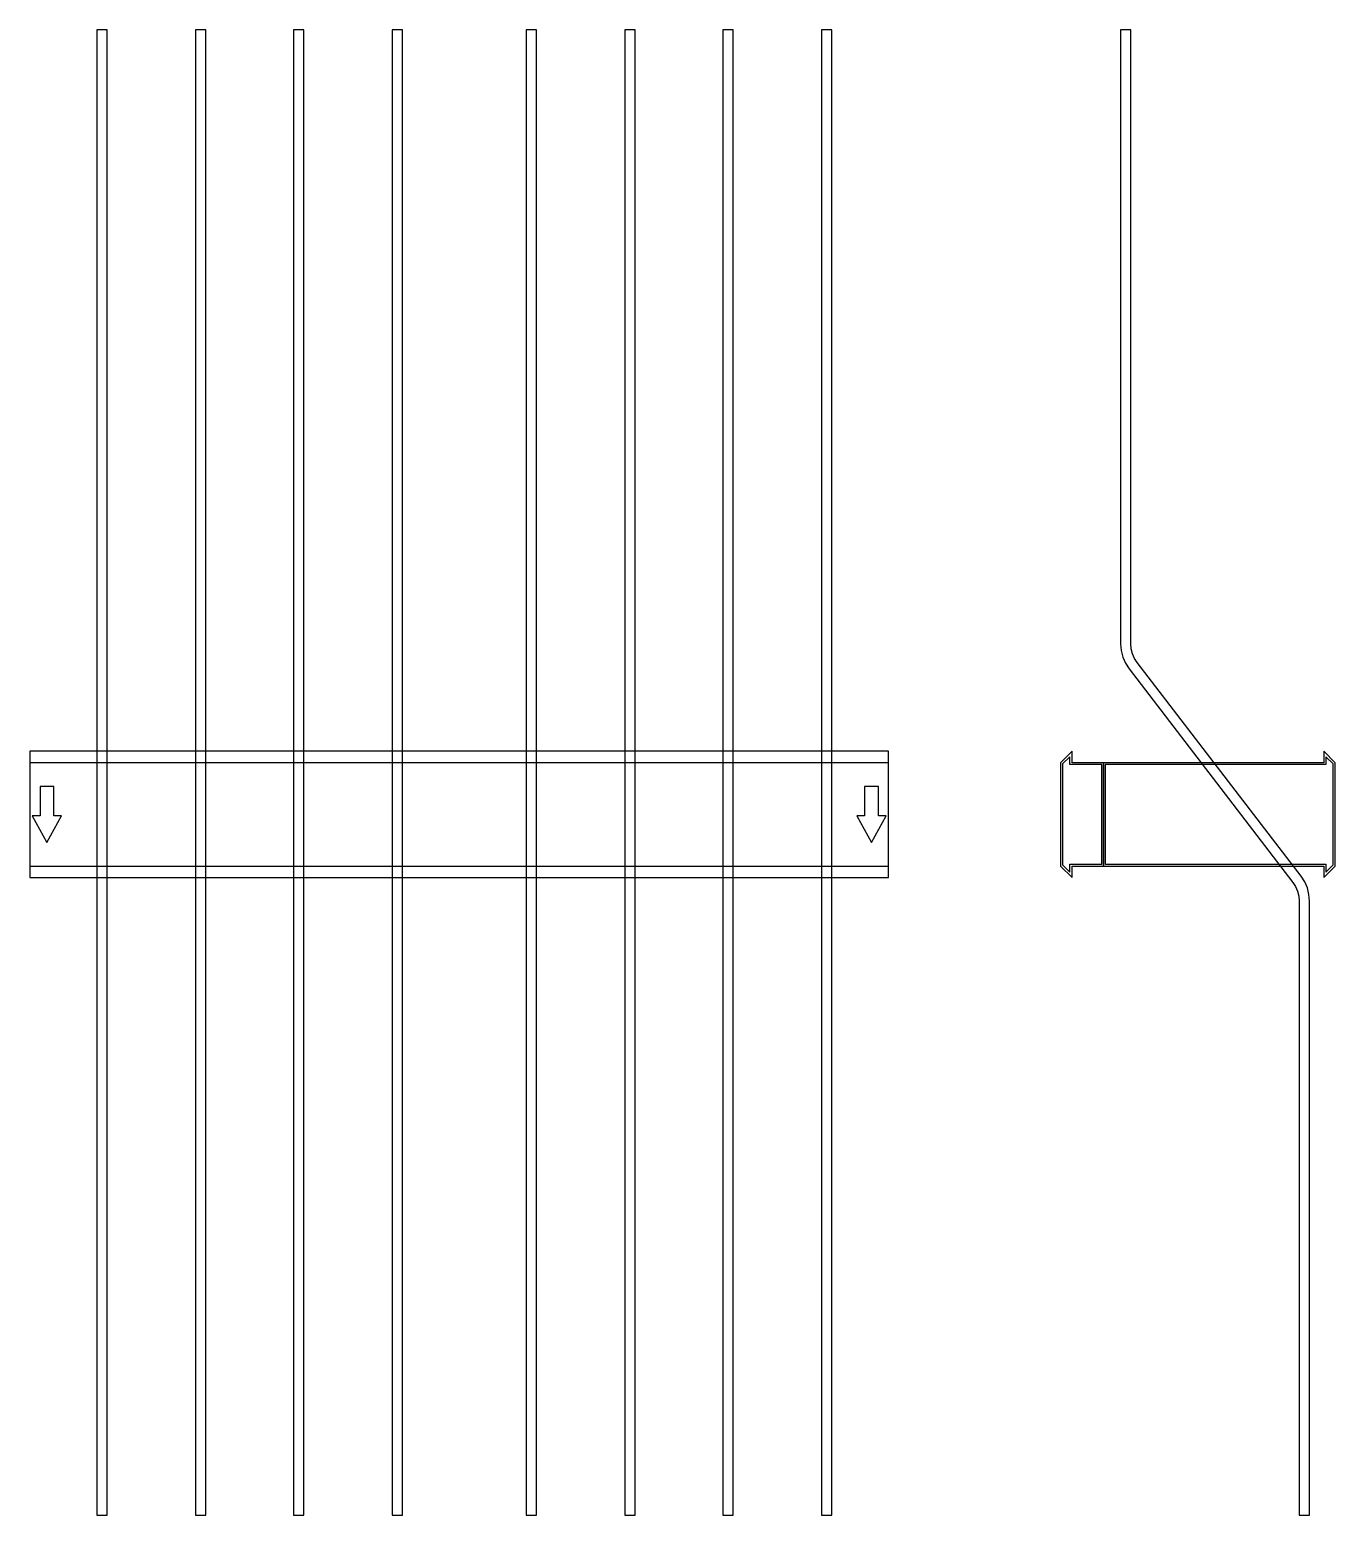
# Model space of a CAD drawing. Extents: x 0 to 1520, y -815 to 913.
import ezdxf

# ---------------------------------------------------------------- set-up
doc = ezdxf.new("R2010")
doc.units = 0
doc.layers.add('Halfen', color=7, linetype='CONTINUOUS')

msp = doc.modelspace()

# ---------------------------------------------------------------- linework, layer by layer
at = {"layer": 'Halfen', "color": 7}
for points in [[(90, -815.455), (90, 913.129), (78, 913.129), (78, -815.455)], [(205, -815.455), (205, 913.129), (193, 913.129), (193, -815.455)], [(319, -815.455), (319, 913.129), (307, 913.129), (307, -815.455)], [(434, -815.455), (434, 913.129), (422, 913.129), (422, -815.455)], [(590, -815.455), (590, 913.129), (578, 913.129), (578, -815.455)], [(705, -815.455), (705, 913.129), (693, 913.129), (693, -815.455)], [(819, -815.455), (819, 913.129), (807, 913.129), (807, -815.455)], [(934, -815.455), (934, 913.129), (922, 913.129), (922, -815.455)], [(1490, -815.455), (1490, -100.956), (1489.359, -93.137), (1487.453, -85.527), (1484.332, -78.329), (1480.081, -71.735), (1289.439, 176.714), (1286.251, 181.659), (1283.911, 187.057), (1282.481, 192.765), (1282, 198.629), (1282, 252.129), (1282, 913.129), (1270, 913.129), (1270, 252.129), (1270, 198.629), (1270.641, 190.81), (1272.547, 183.2), (1275.668, 176.002), (1279.919, 169.409), (1470.561, -79.04), (1473.749, -83.986), (1476.089, -89.384), (1477.519, -95.092), (1478, -100.956), (1478, -815.455)], [(0, -73.5), (1000, -73.5), (1000, 73.5), (0, 73.5)], [(1250, -60), (1250, 60), (1213.5, 60), (1213.5, 73.5), (1200, 60), (1200, -60), (1213.5, -73.5), (1213.5, -60)], [(1520, -60), (1520, 60), (1506.5, 73.5), (1506.5, 60), (1250, 60), (1250, -60), (1506.5, -60), (1506.5, -73.5)], [(0, -60), (1000, -60), (1000, 60), (0, 60)], [(1248, -58), (1248, 58), (1211, 58), (1211, 67.25), (1202.5, 58.75), (1202.5, -58.75), (1211, -67.25), (1211, -58)], [(1517.5, -58.75), (1517.5, 58.75), (1509, 67.25), (1509, 58), (1252, 58), (1252, -58), (1509, -58), (1509, -67.25)], [(20, -32.5), (37, -1.5), (28, -1.5), (28, 32.5), (12, 32.5), (12, -1.5), (3, -1.5)], [(980, -32.5), (997, -1.5), (988, -1.5), (988, 32.5), (972, 32.5), (972, -1.5), (963, -1.5)]]:
    msp.add_lwpolyline(points, close=True, dxfattribs=at)

doc.saveas('drawing.dxf')
